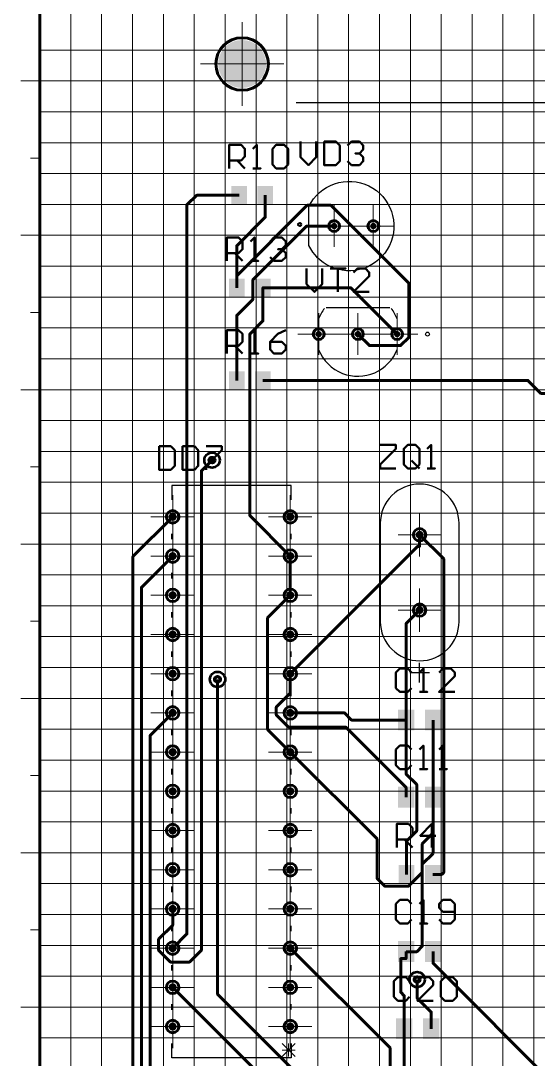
# Model space of a CAD drawing. Extents: x 346 to 4955, y 45 to 639.
# Drawn here: x 1188.8 to 1255.6, y 301.9 to 436 of the extents above; entities that cross this region are included whole.
import ezdxf

# ---------------------------------------------------------------- set-up
doc = ezdxf.new("R2010")
doc.units = 0
doc.header["$MEASUREMENT"] = 0
doc.layers.add('PDF _Геометрия', color=7, linetype='CONTINUOUS')
doc.layers.add('PDF _Сплошная заливка', color=7, linetype='CONTINUOUS')

msp = doc.modelspace()

# ---------------------------------------------------------------- hatches: boundary and pattern name
at = {"layer": 'PDF _Сплошная заливка', "true_color": 0xffffff, "transparency": 33554559}
for points in [[(1214.254, 430.433), (1214.292, 430.917), (1214.405, 431.39), (1214.591, 431.84), (1214.845, 432.254), (1215.161, 432.624), (1215.531, 432.94), (1215.945, 433.194), (1216.394, 433.38), (1216.867, 433.493), (1217.352, 433.532), (1217.352, 430.433)], [(1229.229, 409.096), (1229.073, 409.127), (1228.941, 409.215), (1228.853, 409.347), (1228.822, 409.502), (1229.229, 409.502)], [(1229.229, 409.909), (1229.384, 409.878), (1229.516, 409.79), (1229.604, 409.658), (1229.635, 409.502), (1229.229, 409.502)], [(1229.635, 409.502), (1229.604, 409.347), (1229.516, 409.215), (1229.384, 409.127), (1229.229, 409.096), (1229.229, 409.502)], [(1234.29, 409.096), (1234.135, 409.127), (1234.003, 409.215), (1233.915, 409.347), (1233.884, 409.502), (1234.29, 409.502)], [(1234.29, 409.909), (1234.446, 409.878), (1234.578, 409.79), (1234.666, 409.658), (1234.697, 409.502), (1234.29, 409.502)], [(1234.697, 409.502), (1234.666, 409.347), (1234.578, 409.215), (1234.446, 409.127), (1234.29, 409.096), (1234.29, 409.502)], [(1227.236, 395.955), (1227.392, 395.924), (1227.523, 395.836), (1227.611, 395.704), (1227.642, 395.549), (1227.236, 395.549)], [(1232.298, 395.955), (1232.453, 395.924), (1232.585, 395.836), (1232.673, 395.704), (1232.704, 395.549), (1232.298, 395.549)], [(1237.359, 395.955), (1237.515, 395.924), (1237.647, 395.836), (1237.735, 395.704), (1237.765, 395.549), (1237.359, 395.549)], [(1227.236, 395.142), (1227.08, 395.173), (1226.949, 395.261), (1226.861, 395.393), (1226.83, 395.549), (1227.236, 395.549)], [(1227.642, 395.549), (1227.611, 395.393), (1227.523, 395.261), (1227.392, 395.173), (1227.236, 395.142), (1227.236, 395.549)], [(1232.298, 395.142), (1232.142, 395.173), (1232.01, 395.261), (1231.922, 395.393), (1231.891, 395.549), (1232.298, 395.549)], [(1232.704, 395.549), (1232.673, 395.393), (1232.585, 395.261), (1232.453, 395.173), (1232.298, 395.142), (1232.298, 395.549)], [(1237.359, 395.142), (1237.204, 395.173), (1237.072, 395.261), (1236.984, 395.393), (1236.953, 395.549), (1237.359, 395.549)], [(1237.765, 395.549), (1237.735, 395.393), (1237.647, 395.261), (1237.515, 395.173), (1237.359, 395.142), (1237.359, 395.549)], [(1207.864, 371.947), (1207.903, 372.147), (1208.016, 372.316), (1208.185, 372.429), (1208.385, 372.469), (1208.385, 371.947)], [(1208.385, 372.469), (1208.584, 372.429), (1208.753, 372.316), (1208.866, 372.147), (1208.906, 371.947), (1208.385, 371.947)], [(1208.906, 371.947), (1208.866, 371.748), (1208.753, 371.579), (1208.584, 371.466), (1208.385, 371.426), (1208.385, 371.947)], [(1223.048, 371.947), (1223.088, 372.147), (1223.201, 372.316), (1223.37, 372.429), (1223.569, 372.469), (1223.569, 371.947)], [(1223.569, 372.469), (1223.769, 372.429), (1223.938, 372.316), (1224.051, 372.147), (1224.09, 371.947), (1223.569, 371.947)], [(1224.09, 371.947), (1224.051, 371.748), (1223.938, 371.579), (1223.769, 371.466), (1223.569, 371.426), (1223.569, 371.947)], [(1240.269, 369.127), (1240.074, 369.166), (1239.91, 369.276), (1239.799, 369.441), (1239.761, 369.635), (1240.269, 369.635)], [(1240.777, 369.635), (1240.738, 369.441), (1240.628, 369.276), (1240.463, 369.166), (1240.269, 369.127), (1240.269, 369.635)], [(1207.864, 366.884), (1207.903, 367.084), (1208.016, 367.253), (1208.185, 367.366), (1208.385, 367.405), (1208.385, 366.884)], [(1208.385, 367.405), (1208.584, 367.366), (1208.753, 367.253), (1208.866, 367.084), (1208.906, 366.884), (1208.385, 366.884)], [(1208.906, 366.884), (1208.866, 366.685), (1208.753, 366.516), (1208.584, 366.403), (1208.385, 366.363), (1208.385, 366.884)], [(1223.048, 366.884), (1223.088, 367.084), (1223.201, 367.253), (1223.37, 367.366), (1223.569, 367.405), (1223.569, 366.884)], [(1223.569, 367.405), (1223.769, 367.366), (1223.938, 367.253), (1224.051, 367.084), (1224.09, 366.884), (1223.569, 366.884)], [(1224.09, 366.884), (1224.051, 366.685), (1223.938, 366.516), (1223.769, 366.403), (1223.569, 366.363), (1223.569, 366.884)], [(1207.864, 361.821), (1207.903, 362.021), (1208.016, 362.19), (1208.185, 362.303), (1208.385, 362.342), (1208.385, 361.821)], [(1208.385, 362.342), (1208.584, 362.303), (1208.753, 362.19), (1208.866, 362.021), (1208.906, 361.821), (1208.385, 361.821)], [(1223.048, 361.821), (1223.088, 362.021), (1223.201, 362.19), (1223.37, 362.303), (1223.569, 362.342), (1223.569, 361.821)], [(1223.569, 362.342), (1223.769, 362.303), (1223.938, 362.19), (1224.051, 362.021), (1224.09, 361.821), (1223.569, 361.821)], [(1208.906, 361.821), (1208.866, 361.622), (1208.753, 361.453), (1208.584, 361.34), (1208.385, 361.3), (1208.385, 361.821)], [(1224.09, 361.821), (1224.051, 361.622), (1223.938, 361.453), (1223.769, 361.34), (1223.569, 361.3), (1223.569, 361.821)], [(1240.269, 359.399), (1240.074, 359.438), (1239.91, 359.548), (1239.799, 359.713), (1239.761, 359.908), (1240.269, 359.908)], [(1240.777, 359.908), (1240.738, 359.713), (1240.628, 359.548), (1240.463, 359.438), (1240.269, 359.399), (1240.269, 359.908)], [(1207.864, 356.758), (1207.903, 356.958), (1208.016, 357.126), (1208.185, 357.24), (1208.385, 357.279), (1208.385, 356.758)], [(1208.385, 357.279), (1208.584, 357.24), (1208.753, 357.126), (1208.866, 356.958), (1208.906, 356.758), (1208.385, 356.758)], [(1208.906, 356.758), (1208.866, 356.559), (1208.753, 356.39), (1208.584, 356.277), (1208.385, 356.237), (1208.385, 356.758)], [(1223.048, 356.758), (1223.088, 356.958), (1223.201, 357.126), (1223.37, 357.24), (1223.569, 357.279), (1223.569, 356.758)], [(1223.569, 357.279), (1223.769, 357.24), (1223.938, 357.126), (1224.051, 356.958), (1224.09, 356.758), (1223.569, 356.758)], [(1224.09, 356.758), (1224.051, 356.559), (1223.938, 356.39), (1223.769, 356.277), (1223.569, 356.237), (1223.569, 356.758)], [(1207.864, 351.695), (1207.903, 351.894), (1208.016, 352.063), (1208.185, 352.176), (1208.385, 352.216), (1208.385, 351.695)], [(1208.385, 352.216), (1208.584, 352.176), (1208.753, 352.063), (1208.866, 351.894), (1208.906, 351.695), (1208.385, 351.695)], [(1208.906, 351.695), (1208.866, 351.495), (1208.753, 351.327), (1208.584, 351.213), (1208.385, 351.174), (1208.385, 351.695)], [(1223.048, 351.695), (1223.088, 351.894), (1223.201, 352.063), (1223.37, 352.176), (1223.569, 352.216), (1223.569, 351.695)], [(1223.569, 352.216), (1223.769, 352.176), (1223.938, 352.063), (1224.051, 351.894), (1224.09, 351.695), (1223.569, 351.695)], [(1224.09, 351.695), (1224.051, 351.495), (1223.938, 351.327), (1223.769, 351.213), (1223.569, 351.174), (1223.569, 351.695)], [(1207.864, 346.632), (1207.903, 346.831), (1208.016, 347), (1208.185, 347.113), (1208.385, 347.153), (1208.385, 346.632)], [(1208.385, 347.153), (1208.584, 347.113), (1208.753, 347), (1208.866, 346.831), (1208.906, 346.632), (1208.385, 346.632)], [(1208.906, 346.632), (1208.866, 346.432), (1208.753, 346.263), (1208.584, 346.15), (1208.385, 346.111), (1208.385, 346.632)], [(1223.048, 346.632), (1223.088, 346.831), (1223.201, 347), (1223.37, 347.113), (1223.569, 347.153), (1223.569, 346.632)], [(1223.569, 347.153), (1223.769, 347.113), (1223.938, 347), (1224.051, 346.831), (1224.09, 346.632), (1223.569, 346.632)], [(1224.09, 346.632), (1224.051, 346.432), (1223.938, 346.263), (1223.769, 346.15), (1223.569, 346.111), (1223.569, 346.632)], [(1207.864, 341.569), (1207.903, 341.768), (1208.016, 341.937), (1208.185, 342.05), (1208.385, 342.09), (1208.385, 341.569)], [(1208.385, 342.09), (1208.584, 342.05), (1208.753, 341.937), (1208.866, 341.768), (1208.906, 341.569), (1208.385, 341.569)], [(1223.048, 341.569), (1223.088, 341.768), (1223.201, 341.937), (1223.37, 342.05), (1223.569, 342.09), (1223.569, 341.569)], [(1223.569, 342.09), (1223.769, 342.05), (1223.938, 341.937), (1224.051, 341.768), (1224.09, 341.569), (1223.569, 341.569)], [(1208.906, 341.569), (1208.866, 341.369), (1208.753, 341.2), (1208.584, 341.087), (1208.385, 341.048), (1208.385, 341.569)], [(1224.09, 341.569), (1224.051, 341.369), (1223.938, 341.2), (1223.769, 341.087), (1223.569, 341.048), (1223.569, 341.569)], [(1207.864, 336.506), (1207.903, 336.705), (1208.016, 336.874), (1208.185, 336.987), (1208.385, 337.027), (1208.385, 336.506)], [(1208.385, 337.027), (1208.584, 336.987), (1208.753, 336.874), (1208.866, 336.705), (1208.906, 336.506), (1208.385, 336.506)], [(1223.048, 336.506), (1223.088, 336.705), (1223.201, 336.874), (1223.37, 336.987), (1223.569, 337.027), (1223.569, 336.506)], [(1223.569, 337.027), (1223.769, 336.987), (1223.938, 336.874), (1224.051, 336.705), (1224.09, 336.506), (1223.569, 336.506)], [(1208.906, 336.506), (1208.866, 336.306), (1208.753, 336.137), (1208.584, 336.024), (1208.385, 335.985), (1208.385, 336.506)], [(1224.09, 336.506), (1224.051, 336.306), (1223.938, 336.137), (1223.769, 336.024), (1223.569, 335.985), (1223.569, 336.506)], [(1207.864, 331.442), (1207.903, 331.642), (1208.016, 331.811), (1208.185, 331.924), (1208.385, 331.964), (1208.385, 331.442)], [(1208.385, 331.964), (1208.584, 331.924), (1208.753, 331.811), (1208.866, 331.642), (1208.906, 331.442), (1208.385, 331.442)], [(1208.906, 331.442), (1208.866, 331.243), (1208.753, 331.074), (1208.584, 330.961), (1208.385, 330.921), (1208.385, 331.442)], [(1223.048, 331.442), (1223.088, 331.642), (1223.201, 331.811), (1223.37, 331.924), (1223.569, 331.964), (1223.569, 331.442)], [(1223.569, 331.964), (1223.769, 331.924), (1223.938, 331.811), (1224.051, 331.642), (1224.09, 331.442), (1223.569, 331.442)], [(1224.09, 331.442), (1224.051, 331.243), (1223.938, 331.074), (1223.769, 330.961), (1223.569, 330.921), (1223.569, 331.442)], [(1207.864, 326.379), (1207.903, 326.579), (1208.016, 326.748), (1208.185, 326.861), (1208.385, 326.901), (1208.385, 326.379)], [(1208.385, 326.901), (1208.584, 326.861), (1208.753, 326.748), (1208.866, 326.579), (1208.906, 326.379), (1208.385, 326.379)], [(1208.906, 326.379), (1208.866, 326.18), (1208.753, 326.011), (1208.584, 325.898), (1208.385, 325.858), (1208.385, 326.379)], [(1223.048, 326.379), (1223.088, 326.579), (1223.201, 326.748), (1223.37, 326.861), (1223.569, 326.901), (1223.569, 326.379)], [(1223.569, 326.901), (1223.769, 326.861), (1223.938, 326.748), (1224.051, 326.579), (1224.09, 326.379), (1223.569, 326.379)], [(1224.09, 326.379), (1224.051, 326.18), (1223.938, 326.011), (1223.769, 325.898), (1223.569, 325.858), (1223.569, 326.379)], [(1207.864, 321.316), (1207.903, 321.516), (1208.016, 321.685), (1208.185, 321.798), (1208.385, 321.837), (1208.385, 321.316)], [(1208.385, 321.837), (1208.584, 321.798), (1208.753, 321.685), (1208.866, 321.516), (1208.906, 321.316), (1208.385, 321.316)], [(1208.906, 321.316), (1208.866, 321.117), (1208.753, 320.948), (1208.584, 320.835), (1208.385, 320.795), (1208.385, 321.316)], [(1223.048, 321.316), (1223.088, 321.516), (1223.201, 321.685), (1223.37, 321.798), (1223.569, 321.837), (1223.569, 321.316)], [(1223.569, 321.837), (1223.769, 321.798), (1223.938, 321.685), (1224.051, 321.516), (1224.09, 321.316), (1223.569, 321.316)], [(1224.09, 321.316), (1224.051, 321.117), (1223.938, 320.948), (1223.769, 320.835), (1223.569, 320.795), (1223.569, 321.316)], [(1207.864, 316.253), (1207.903, 316.453), (1208.016, 316.621), (1208.185, 316.735), (1208.385, 316.774), (1208.385, 316.253)], [(1208.385, 316.774), (1208.584, 316.735), (1208.753, 316.621), (1208.866, 316.453), (1208.906, 316.253), (1208.385, 316.253)], [(1223.048, 316.253), (1223.088, 316.453), (1223.201, 316.621), (1223.37, 316.735), (1223.569, 316.774), (1223.569, 316.253)], [(1223.569, 316.774), (1223.769, 316.735), (1223.938, 316.621), (1224.051, 316.453), (1224.09, 316.253), (1223.569, 316.253)], [(1208.906, 316.253), (1208.866, 316.054), (1208.753, 315.885), (1208.584, 315.772), (1208.385, 315.732), (1208.385, 316.253)], [(1224.09, 316.253), (1224.051, 316.054), (1223.938, 315.885), (1223.769, 315.772), (1223.569, 315.732), (1223.569, 316.253)], [(1207.864, 311.19), (1207.903, 311.389), (1208.016, 311.558), (1208.185, 311.671), (1208.385, 311.711), (1208.385, 311.19)], [(1208.385, 311.711), (1208.584, 311.671), (1208.753, 311.558), (1208.866, 311.389), (1208.906, 311.19), (1208.385, 311.19)], [(1208.906, 311.19), (1208.866, 310.99), (1208.753, 310.822), (1208.584, 310.708), (1208.385, 310.669), (1208.385, 311.19)], [(1223.048, 311.19), (1223.088, 311.389), (1223.201, 311.558), (1223.37, 311.671), (1223.569, 311.711), (1223.569, 311.19)], [(1223.569, 311.711), (1223.769, 311.671), (1223.938, 311.558), (1224.051, 311.389), (1224.09, 311.19), (1223.569, 311.19)], [(1224.09, 311.19), (1224.051, 310.99), (1223.938, 310.822), (1223.769, 310.708), (1223.569, 310.669), (1223.569, 311.19)], [(1207.864, 306.127), (1207.903, 306.326), (1208.016, 306.495), (1208.185, 306.608), (1208.385, 306.648), (1208.385, 306.127)], [(1208.385, 306.648), (1208.584, 306.608), (1208.753, 306.495), (1208.866, 306.326), (1208.906, 306.127), (1208.385, 306.127)], [(1208.906, 306.127), (1208.866, 305.927), (1208.753, 305.758), (1208.584, 305.645), (1208.385, 305.606), (1208.385, 306.127)], [(1223.048, 306.127), (1223.088, 306.326), (1223.201, 306.495), (1223.37, 306.608), (1223.569, 306.648), (1223.569, 306.127)], [(1223.569, 306.648), (1223.769, 306.608), (1223.938, 306.495), (1224.051, 306.326), (1224.09, 306.127), (1223.569, 306.127)], [(1224.09, 306.127), (1224.051, 305.927), (1223.938, 305.758), (1223.769, 305.645), (1223.569, 305.606), (1223.569, 306.127)]]:
    msp.add_hatch(color=7, dxfattribs=at).paths.add_polyline_path(points)
at = {"layer": 'PDF _Сплошная заливка', "transparency": 33554559}
for points in [[(1217.352, 430.433), (1217.352, 433.532), (1217.837, 433.493), (1218.31, 433.38), (1218.759, 433.194), (1219.173, 432.94), (1219.543, 432.624), (1219.859, 432.254), (1220.113, 431.84), (1220.299, 431.39), (1220.412, 430.917), (1220.45, 430.433)], [(1217.352, 430.433), (1217.352, 427.333), (1216.867, 427.371), (1216.394, 427.485), (1215.945, 427.671), (1215.531, 427.925), (1215.161, 428.241), (1214.845, 428.611), (1214.591, 429.025), (1214.405, 429.475), (1214.292, 429.948), (1214.254, 430.433)], [(1217.352, 430.433), (1220.45, 430.433), (1220.412, 429.948), (1220.299, 429.475), (1220.113, 429.025), (1219.859, 428.611), (1219.543, 428.241), (1219.173, 427.925), (1218.759, 427.671), (1218.31, 427.485), (1217.837, 427.371), (1217.352, 427.333)], [(1229.229, 409.502), (1228.822, 409.502), (1228.853, 409.658), (1228.941, 409.79), (1229.073, 409.878), (1229.229, 409.909)], [(1234.29, 409.502), (1233.884, 409.502), (1233.915, 409.658), (1234.003, 409.79), (1234.135, 409.878), (1234.29, 409.909)], [(1227.236, 395.549), (1226.83, 395.549), (1226.861, 395.704), (1226.949, 395.836), (1227.08, 395.924), (1227.236, 395.955)], [(1232.298, 395.549), (1231.891, 395.549), (1231.922, 395.704), (1232.01, 395.836), (1232.142, 395.924), (1232.298, 395.955)], [(1237.359, 395.549), (1236.953, 395.549), (1236.984, 395.704), (1237.072, 395.836), (1237.204, 395.924), (1237.359, 395.955)], [(1208.385, 371.947), (1208.385, 371.426), (1208.185, 371.466), (1208.016, 371.579), (1207.903, 371.748), (1207.864, 371.947)], [(1223.569, 371.947), (1223.569, 371.426), (1223.37, 371.466), (1223.201, 371.579), (1223.088, 371.748), (1223.048, 371.947)], [(1240.269, 369.635), (1239.761, 369.635), (1239.799, 369.83), (1239.91, 369.995), (1240.074, 370.105), (1240.269, 370.143)], [(1240.269, 369.635), (1240.269, 370.143), (1240.463, 370.105), (1240.628, 369.995), (1240.738, 369.83), (1240.777, 369.635)], [(1208.385, 366.884), (1208.385, 366.363), (1208.185, 366.403), (1208.016, 366.516), (1207.903, 366.685), (1207.864, 366.884)], [(1223.569, 366.884), (1223.569, 366.363), (1223.37, 366.403), (1223.201, 366.516), (1223.088, 366.685), (1223.048, 366.884)], [(1208.385, 361.821), (1208.385, 361.3), (1208.185, 361.34), (1208.016, 361.453), (1207.903, 361.622), (1207.864, 361.821)], [(1223.569, 361.821), (1223.569, 361.3), (1223.37, 361.34), (1223.201, 361.453), (1223.088, 361.622), (1223.048, 361.821)], [(1240.269, 359.908), (1239.761, 359.908), (1239.799, 360.102), (1239.91, 360.267), (1240.074, 360.377), (1240.269, 360.416)], [(1240.269, 359.908), (1240.269, 360.416), (1240.463, 360.377), (1240.628, 360.267), (1240.738, 360.102), (1240.777, 359.908)], [(1208.385, 356.758), (1208.385, 356.237), (1208.185, 356.277), (1208.016, 356.39), (1207.903, 356.559), (1207.864, 356.758)], [(1223.569, 356.758), (1223.569, 356.237), (1223.37, 356.277), (1223.201, 356.39), (1223.088, 356.559), (1223.048, 356.758)], [(1208.385, 351.695), (1208.385, 351.174), (1208.185, 351.213), (1208.016, 351.327), (1207.903, 351.495), (1207.864, 351.695)], [(1223.569, 351.695), (1223.569, 351.174), (1223.37, 351.213), (1223.201, 351.327), (1223.088, 351.495), (1223.048, 351.695)], [(1208.385, 346.632), (1208.385, 346.111), (1208.185, 346.15), (1208.016, 346.263), (1207.903, 346.432), (1207.864, 346.632)], [(1223.569, 346.632), (1223.569, 346.111), (1223.37, 346.15), (1223.201, 346.263), (1223.088, 346.432), (1223.048, 346.632)], [(1208.385, 341.569), (1208.385, 341.048), (1208.185, 341.087), (1208.016, 341.2), (1207.903, 341.369), (1207.864, 341.569)], [(1223.569, 341.569), (1223.569, 341.048), (1223.37, 341.087), (1223.201, 341.2), (1223.088, 341.369), (1223.048, 341.569)], [(1208.385, 336.506), (1208.385, 335.985), (1208.185, 336.024), (1208.016, 336.137), (1207.903, 336.306), (1207.864, 336.506)], [(1223.569, 336.506), (1223.569, 335.985), (1223.37, 336.024), (1223.201, 336.137), (1223.088, 336.306), (1223.048, 336.506)], [(1208.385, 331.442), (1208.385, 330.921), (1208.185, 330.961), (1208.016, 331.074), (1207.903, 331.243), (1207.864, 331.442)], [(1223.569, 331.442), (1223.569, 330.921), (1223.37, 330.961), (1223.201, 331.074), (1223.088, 331.243), (1223.048, 331.442)], [(1208.385, 326.379), (1208.385, 325.858), (1208.185, 325.898), (1208.016, 326.011), (1207.903, 326.18), (1207.864, 326.379)], [(1223.569, 326.379), (1223.569, 325.858), (1223.37, 325.898), (1223.201, 326.011), (1223.088, 326.18), (1223.048, 326.379)], [(1208.385, 321.316), (1208.385, 320.795), (1208.185, 320.835), (1208.016, 320.948), (1207.903, 321.117), (1207.864, 321.316)], [(1223.569, 321.316), (1223.569, 320.795), (1223.37, 320.835), (1223.201, 320.948), (1223.088, 321.117), (1223.048, 321.316)], [(1208.385, 316.253), (1208.385, 315.732), (1208.185, 315.772), (1208.016, 315.885), (1207.903, 316.054), (1207.864, 316.253)], [(1223.569, 316.253), (1223.569, 315.732), (1223.37, 315.772), (1223.201, 315.885), (1223.088, 316.054), (1223.048, 316.253)], [(1208.385, 311.19), (1208.385, 310.669), (1208.185, 310.708), (1208.016, 310.822), (1207.903, 310.99), (1207.864, 311.19)], [(1223.569, 311.19), (1223.569, 310.669), (1223.37, 310.708), (1223.201, 310.822), (1223.088, 310.99), (1223.048, 311.19)], [(1208.385, 306.127), (1208.385, 305.606), (1208.185, 305.645), (1208.016, 305.758), (1207.903, 305.927), (1207.864, 306.127)], [(1223.569, 306.127), (1223.569, 305.606), (1223.37, 305.645), (1223.201, 305.758), (1223.088, 305.927), (1223.048, 306.127)]]:
    msp.add_hatch(color=256, dxfattribs=at).paths.add_polyline_path(points)

# ---------------------------------------------------------------- linework, layer by layer
at = {"layer": 'PDF _Геометрия', "lineweight": 18}
for points in [[(1188.776, 228.904), (1191.247, 228.904), (1432.568, 228.904), (1432.568, 588.904), (1191.247, 588.904), (1191.247, 228.904), (1190.012, 228.904)], [(1195.233, 228.904), (1195.233, 588.904)], [(1199.218, 228.904), (1199.218, 588.904)], [(1203.204, 228.904), (1203.204, 588.904)], [(1207.189, 228.904), (1207.189, 588.904)], [(1211.175, 228.904), (1211.175, 588.904)], [(1215.16, 228.904), (1215.16, 588.904)], [(1219.145, 228.904), (1219.145, 588.904)], [(1223.131, 228.904), (1223.131, 588.904)], [(1227.116, 228.904), (1227.116, 588.904)], [(1231.102, 228.904), (1231.102, 588.904)], [(1235.087, 228.904), (1235.087, 588.904)], [(1239.073, 228.904), (1239.073, 588.904)], [(1243.058, 228.904), (1243.058, 588.904)], [(1247.044, 228.904), (1247.044, 588.904)], [(1251.029, 228.904), (1251.029, 588.904)], [(1255.015, 228.904), (1255.015, 588.904)], [(1217.352, 425.05), (1217.352, 435.814)], [(1217.352, 425.349), (1217.352, 435.515)], [(1191.247, 432.226), (1432.568, 432.226)], [(1211.972, 430.433), (1222.732, 430.433)], [(1212.271, 430.433), (1222.433, 430.433)], [(1190.012, 428.24), (1191.247, 428.24), (1188.776, 428.24)], [(1191.247, 428.24), (1432.568, 428.24)], [(1191.247, 424.253), (1432.568, 424.253)], [(1191.247, 420.266), (1432.568, 420.266)], [(1190.012, 418.273), (1191.247, 418.273)], [(1191.247, 416.28), (1432.568, 416.28)], [(1191.247, 412.293), (1432.568, 412.293)], [(1229.229, 406.811), (1229.229, 412.193)], [(1229.229, 407.11), (1229.229, 411.894)], [(1234.29, 406.811), (1234.29, 412.193)], [(1234.29, 407.11), (1234.29, 411.894)], [(1226.539, 409.502), (1231.919, 409.502)], [(1226.838, 409.502), (1231.62, 409.502)], [(1231.6, 409.502), (1236.981, 409.502)], [(1231.899, 409.502), (1236.682, 409.502)], [(1190.012, 408.306), (1191.247, 408.306), (1188.776, 408.306)], [(1191.247, 408.306), (1432.568, 408.306)], [(1191.247, 404.319), (1432.568, 404.319)], [(1191.247, 400.333), (1432.568, 400.333)], [(1190.012, 398.339), (1191.247, 398.339)], [(1227.236, 392.858), (1227.236, 398.24)], [(1227.236, 393.157), (1227.236, 397.941)], [(1232.298, 392.858), (1232.298, 398.24)], [(1232.298, 393.157), (1232.298, 397.941)], [(1237.359, 392.858), (1237.359, 398.24)], [(1237.359, 393.157), (1237.359, 397.941)], [(1191.247, 396.346), (1432.568, 396.346)], [(1224.546, 395.549), (1229.926, 395.549)], [(1224.845, 395.549), (1229.627, 395.549)], [(1229.607, 395.549), (1234.988, 395.549)], [(1229.906, 395.549), (1234.689, 395.549)], [(1234.669, 395.549), (1240.049, 395.549)], [(1234.968, 395.549), (1239.751, 395.549)], [(1191.247, 392.359), (1432.568, 392.359)], [(1190.012, 388.373), (1191.247, 388.373), (1188.776, 388.373)], [(1191.247, 388.373), (1432.568, 388.373)], [(1191.247, 384.386), (1432.568, 384.386)], [(1191.247, 380.399), (1432.568, 380.399)], [(1190.012, 378.406), (1191.247, 378.406)], [(1191.247, 376.413), (1432.568, 376.413)], [(1208.385, 369.144), (1208.385, 374.751)], [(1208.385, 369.443), (1208.385, 374.452)], [(1223.569, 369.144), (1223.569, 374.751)], [(1223.569, 369.443), (1223.569, 374.452)], [(1191.247, 372.426), (1432.568, 372.426)], [(1205.582, 371.947), (1211.187, 371.947)], [(1205.881, 371.947), (1210.888, 371.947)], [(1220.767, 371.947), (1226.372, 371.947)], [(1221.066, 371.947), (1226.073, 371.947)], [(1240.269, 366.844), (1240.269, 372.426)], [(1240.269, 367.144), (1240.269, 372.127)], [(1208.385, 364.081), (1208.385, 369.688)], [(1208.385, 364.38), (1208.385, 369.389)], [(1223.569, 364.081), (1223.569, 369.688)], [(1223.569, 364.38), (1223.569, 369.389)], [(1237.479, 369.635), (1243.058, 369.635)], [(1237.778, 369.635), (1242.759, 369.635)], [(1190.012, 368.439), (1191.247, 368.439), (1188.776, 368.439)], [(1191.247, 368.439), (1432.568, 368.439)], [(1205.582, 366.884), (1211.187, 366.884)], [(1205.881, 366.884), (1210.888, 366.884)], [(1220.767, 366.884), (1226.372, 366.884)], [(1221.066, 366.884), (1226.073, 366.884)], [(1191.247, 364.452), (1432.568, 364.452)], [(1208.385, 359.018), (1208.385, 364.625)], [(1208.385, 359.317), (1208.385, 364.326)], [(1223.569, 359.018), (1223.569, 364.625)], [(1223.569, 359.317), (1223.569, 364.326)], [(1240.269, 357.117), (1240.269, 362.698)], [(1240.269, 357.416), (1240.269, 362.399)], [(1205.582, 361.821), (1211.187, 361.821)], [(1205.881, 361.821), (1210.888, 361.821)], [(1220.767, 361.821), (1226.372, 361.821)], [(1221.066, 361.821), (1226.073, 361.821)], [(1191.247, 360.466), (1432.568, 360.466)], [(1208.385, 353.955), (1208.385, 359.561)], [(1223.569, 353.955), (1223.569, 359.561)], [(1237.479, 359.908), (1243.058, 359.908)], [(1237.778, 359.908), (1242.759, 359.908)], [(1190.012, 358.472), (1191.247, 358.472)], [(1208.385, 354.254), (1208.385, 359.263)], [(1223.569, 354.254), (1223.569, 359.263)], [(1205.582, 356.758), (1211.187, 356.758)], [(1205.881, 356.758), (1210.888, 356.758)], [(1220.767, 356.758), (1226.372, 356.758)], [(1221.066, 356.758), (1226.073, 356.758)], [(1191.247, 356.479), (1432.568, 356.479)], [(1208.385, 348.891), (1208.385, 354.498)], [(1208.385, 349.19), (1208.385, 354.199)], [(1223.569, 348.891), (1223.569, 354.498)], [(1223.569, 349.19), (1223.569, 354.199)], [(1191.247, 352.492), (1432.568, 352.492)], [(1205.582, 351.695), (1211.187, 351.695)], [(1205.881, 351.695), (1210.888, 351.695)], [(1220.767, 351.695), (1226.372, 351.695)], [(1221.066, 351.695), (1226.073, 351.695)], [(1208.385, 343.828), (1208.385, 349.435)], [(1208.385, 344.127), (1208.385, 349.136)], [(1223.569, 343.828), (1223.569, 349.435)], [(1223.569, 344.127), (1223.569, 349.136)], [(1190.012, 348.506), (1191.247, 348.506), (1188.776, 348.506)], [(1191.247, 348.506), (1432.568, 348.506)], [(1205.582, 346.632), (1211.187, 346.632)], [(1205.881, 346.632), (1210.888, 346.632)], [(1220.767, 346.632), (1226.372, 346.632)], [(1221.066, 346.632), (1226.073, 346.632)], [(1191.247, 344.519), (1432.568, 344.519)], [(1208.385, 338.765), (1208.385, 344.372)], [(1208.385, 339.064), (1208.385, 344.073)], [(1223.569, 338.765), (1223.569, 344.372)], [(1223.569, 339.064), (1223.569, 344.073)], [(1205.582, 341.569), (1211.187, 341.569)], [(1205.881, 341.569), (1210.888, 341.569)], [(1220.767, 341.569), (1226.372, 341.569)], [(1221.066, 341.569), (1226.073, 341.569)], [(1191.247, 340.532), (1432.568, 340.532)], [(1208.385, 333.702), (1208.385, 339.309)], [(1223.569, 333.702), (1223.569, 339.309)], [(1190.012, 338.539), (1191.247, 338.539)], [(1208.385, 334.001), (1208.385, 339.01)], [(1223.569, 334.001), (1223.569, 339.01)], [(1191.247, 336.546), (1432.568, 336.546)], [(1205.582, 336.506), (1211.187, 336.506)], [(1205.881, 336.506), (1210.888, 336.506)], [(1220.767, 336.506), (1226.372, 336.506)], [(1221.066, 336.506), (1226.073, 336.506)], [(1208.385, 328.639), (1208.385, 334.246)], [(1208.385, 328.938), (1208.385, 333.947)], [(1223.569, 328.639), (1223.569, 334.246)], [(1223.569, 328.938), (1223.569, 333.947)], [(1191.247, 332.559), (1432.568, 332.559)], [(1205.582, 331.442), (1211.187, 331.442)], [(1205.881, 331.442), (1210.888, 331.442)], [(1220.767, 331.442), (1226.372, 331.442)], [(1221.066, 331.442), (1226.073, 331.442)], [(1190.012, 328.572), (1191.247, 328.572), (1188.776, 328.572)], [(1191.247, 328.572), (1432.568, 328.572)], [(1208.385, 323.576), (1208.385, 329.183)], [(1208.385, 323.875), (1208.385, 328.884)], [(1223.569, 323.576), (1223.569, 329.183)], [(1223.569, 323.875), (1223.569, 328.884)], [(1205.582, 326.379), (1211.187, 326.379)], [(1205.881, 326.379), (1210.888, 326.379)], [(1220.767, 326.379), (1226.372, 326.379)], [(1221.066, 326.379), (1226.073, 326.379)], [(1191.247, 324.585), (1432.568, 324.585)], [(1208.385, 318.513), (1208.385, 324.12)], [(1208.385, 318.812), (1208.385, 323.821)], [(1223.569, 318.513), (1223.569, 324.12)], [(1223.569, 318.812), (1223.569, 323.821)], [(1191.247, 320.598), (1432.568, 320.598)], [(1205.582, 321.316), (1211.187, 321.316)], [(1205.881, 321.316), (1210.888, 321.316)], [(1220.767, 321.316), (1226.372, 321.316)], [(1221.066, 321.316), (1226.073, 321.316)], [(1190.012, 318.605), (1191.247, 318.605)], [(1208.385, 313.45), (1208.385, 319.056)], [(1208.385, 313.749), (1208.385, 318.758)], [(1223.569, 313.45), (1223.569, 319.056)], [(1223.569, 313.749), (1223.569, 318.758)], [(1191.247, 316.612), (1432.568, 316.612)], [(1205.582, 316.253), (1211.187, 316.253)], [(1205.881, 316.253), (1210.888, 316.253)], [(1220.767, 316.253), (1226.372, 316.253)], [(1221.066, 316.253), (1226.073, 316.253)], [(1208.385, 308.386), (1208.385, 313.993)], [(1223.569, 308.386), (1223.569, 313.993)], [(1191.247, 312.625), (1432.568, 312.625)], [(1208.385, 308.685), (1208.385, 313.694)], [(1223.569, 308.685), (1223.569, 313.694)], [(1205.582, 311.19), (1211.187, 311.19)], [(1205.881, 311.19), (1210.888, 311.19)], [(1220.767, 311.19), (1226.372, 311.19)], [(1221.066, 311.19), (1226.073, 311.19)], [(1190.012, 308.638), (1191.247, 308.638), (1188.776, 308.638)], [(1191.247, 308.638), (1432.568, 308.638)], [(1208.385, 303.323), (1208.385, 308.93)], [(1208.385, 303.622), (1208.385, 308.631)], [(1223.569, 303.323), (1223.569, 308.93)], [(1223.569, 303.622), (1223.569, 308.631)], [(1205.582, 306.127), (1211.187, 306.127)], [(1205.881, 306.127), (1210.888, 306.127)], [(1220.767, 306.127), (1226.372, 306.127)], [(1221.066, 306.127), (1226.073, 306.127)], [(1191.247, 304.652), (1432.568, 304.652)]]:
    msp.add_lwpolyline(points, dxfattribs=at)
at = {"layer": 'PDF _Геометрия', "lineweight": 60}
for points in [[(1432.568, 228.904), (1191.247, 228.904), (1191.247, 588.904), (1432.568, 588.904)], [(1432.568, 228.904), (1191.247, 228.904), (1191.247, 588.904), (1432.568, 588.904)], [(1432.568, 588.904), (1191.247, 588.904), (1191.247, 228.904), (1432.568, 228.904)], [(1242.009, 328.491), (1240.597, 327.078), (1240.597, 329.711), (1242.009, 331.123)]]:
    msp.add_lwpolyline(points, close=True, dxfattribs=at)
for points in [[(1191.247, 228.904), (1191.247, 588.904)], [(1208.385, 316.253), (1210.228, 318.097), (1210.228, 412.223), (1211.493, 413.489), (1216.961, 413.489)], [(1216.658, 403.078), (1216.658, 406.954), (1220.341, 410.638), (1220.341, 413.489)], [(1232.298, 395.549), (1233.782, 394.063), (1237.814, 394.063), (1238.876, 395.127), (1238.876, 402.114), (1228.804, 412.189), (1225.767, 412.189), (1216.658, 403.078), (1216.658, 401.529)], [(1216.658, 389.569), (1216.658, 397.953), (1218.743, 400.038), (1218.743, 402.569), (1225.673, 409.502), (1229.229, 409.502)], [(1237.359, 395.549), (1231.381, 401.529), (1220.038, 401.529), (1220.038, 397.244), (1218.326, 395.532), (1218.326, 372.129), (1223.569, 366.884), (1223.569, 361.821), (1220.645, 358.896), (1220.645, 344.494), (1223.569, 341.569), (1234.777, 330.358), (1234.777, 325.256), (1235.789, 324.243), (1238.826, 324.243), (1240.597, 326.015)], [(1220.038, 389.569), (1254.252, 389.569), (1255.934, 387.886), (1297.502, 387.886)], [(1208.385, 321.316), (1208.385, 319.209), (1206.577, 317.401), (1206.577, 315.99), (1208.122, 314.445), (1210.556, 314.445), (1212.101, 315.99), (1212.101, 377.912), (1213.467, 379.279)], [(1205.015, 258.169), (1203.259, 259.925), (1203.259, 366.82), (1208.385, 371.947)], [(1238.528, 335.748), (1238.528, 337.002), (1230.733, 344.799), (1223.331, 344.799), (1221.762, 346.369), (1221.762, 347.381), (1223.569, 349.189), (1223.569, 351.695), (1240.009, 368.14), (1240.269, 368.14), (1240.269, 369.635), (1243.381, 366.521), (1243.381, 326.035), (1243.128, 325.781), (1241.959, 325.781)], [(1208.385, 366.884), (1204.343, 362.842), (1204.343, 294.482), (1212.502, 286.32), (1214.733, 286.32), (1215.644, 287.232), (1215.644, 288.649), (1216.656, 289.662), (1223.742, 289.662), (1234.979, 278.422), (1234.979, 263.131), (1236.654, 261.456), (1236.654, 258.27), (1237.782, 257.142), (1259.238, 257.142), (1264.235, 252.144), (1277.49, 252.144), (1281.359, 256.014)], [(1238.579, 325.781), (1238.579, 330.071), (1239.889, 331.382), (1239.889, 337.379), (1238.528, 338.74), (1238.528, 345.715), (1238.528, 358.166), (1240.269, 359.908)], [(1214.176, 350.965), (1214.176, 310.298), (1234.958, 289.51), (1234.958, 280.367), (1236.396, 278.928), (1236.396, 266.549), (1237.738, 265.207), (1237.738, 259.283), (1238.794, 258.226), (1260.382, 258.226), (1265.095, 253.511), (1268.734, 253.511), (1271.236, 256.014)], [(1213.128, 287.908), (1205.46, 295.577), (1205.46, 343.706), (1208.385, 346.632)], [(1223.569, 346.632), (1230.575, 346.632), (1231.492, 345.715), (1238.528, 345.715)], [(1242.009, 331.123), (1242.009, 335.748), (1242.009, 340.698), (1242.009, 345.715)], [(1238.528, 315.815), (1238.528, 315.788), (1239.889, 315.788), (1240.597, 316.496), (1240.597, 326.015), (1240.597, 327.078)], [(1237.409, 284.092), (1236.452, 285.049), (1236.452, 303.366), (1223.569, 316.253)], [(1239.671, 260.16), (1239.671, 271.482), (1238.435, 272.718), (1240.091, 274.375), (1240.091, 295.947), (1238.276, 297.763), (1238.276, 305.848), (1238.276, 310.097), (1237.822, 310.55), (1237.822, 314.895), (1238.528, 314.895), (1238.528, 315.788)], [(1258.044, 298.271), (1242.009, 314.31), (1242.009, 315.815)], [(1228.312, 287.908), (1228.312, 291.256), (1208.385, 311.19)], [(1241.757, 305.848), (1241.757, 307.99), (1239.939, 309.809), (1239.939, 312.193)]]:
    msp.add_lwpolyline(points, dxfattribs=at)
at = {"layer": 'PDF _Геометрия', "lineweight": 25}
msp.add_lwpolyline([(1224.327, 425.449), (1395.703, 425.449)], dxfattribs=at)
at = {"layer": 'PDF _Геометрия', "lineweight": 50}
for points in [[(1215.69, 416.957), (1215.69, 419.994), (1217.208, 419.994), (1217.714, 419.488), (1217.714, 418.476), (1217.208, 417.969), (1215.69, 417.969)], [(1218.726, 416.957), (1219.738, 416.957), (1219.232, 416.957), (1219.232, 419.994), (1218.726, 419.488)], [(1219.232, 419.994), (1219.232, 419.994)], [(1224.901, 420.412), (1224.901, 418.388), (1225.913, 417.375), (1226.925, 418.388), (1226.925, 420.412)], [(1230.973, 419.906), (1231.479, 420.412), (1232.491, 420.412), (1232.997, 419.906), (1232.997, 419.4), (1232.491, 418.894), (1231.985, 418.894), (1232.491, 418.894), (1232.997, 418.388), (1232.997, 417.882), (1232.491, 417.375), (1231.479, 417.375), (1230.973, 417.882)], [(1232.997, 419.4), (1232.997, 419.4)], [(1232.997, 419.4), (1232.997, 419.4)], [(1232.997, 419.4), (1232.997, 419.4)], [(1216.702, 417.969), (1217.714, 416.957)], [(1215.387, 404.997), (1215.387, 408.034), (1216.905, 408.034), (1217.411, 407.528), (1217.411, 406.516), (1216.905, 406.009), (1215.387, 406.009)], [(1218.423, 404.997), (1219.435, 404.997), (1218.929, 404.997), (1218.929, 408.034), (1218.423, 407.528)], [(1218.929, 408.034), (1218.929, 408.034)], [(1220.953, 407.528), (1221.459, 408.034), (1222.471, 408.034), (1222.977, 407.528), (1222.977, 407.022), (1222.471, 406.516), (1221.965, 406.516), (1222.471, 406.516), (1222.977, 406.009), (1222.977, 405.503), (1222.471, 404.997), (1221.459, 404.997), (1220.953, 405.503)], [(1222.977, 407.022), (1222.977, 407.022)], [(1222.977, 407.022), (1222.977, 407.022)], [(1222.977, 407.022), (1222.977, 407.022)], [(1216.399, 406.009), (1217.411, 404.997)], [(1225.673, 404.029), (1225.673, 402.005), (1226.685, 400.992), (1227.697, 402.005), (1227.697, 404.029)], [(1228.709, 404.029), (1230.733, 404.029), (1229.721, 404.029), (1229.721, 400.992)], [(1233.769, 400.992), (1231.745, 400.992), (1233.769, 403.017), (1233.769, 403.523), (1233.263, 404.029), (1232.251, 404.029), (1231.745, 403.523)], [(1215.387, 393.037), (1215.387, 396.074), (1216.905, 396.074), (1217.411, 395.568), (1217.411, 394.555), (1216.905, 394.049), (1215.387, 394.049)], [(1218.423, 393.037), (1219.435, 393.037), (1218.929, 393.037), (1218.929, 396.074), (1218.423, 395.568)], [(1218.929, 396.074), (1218.929, 396.074)], [(1222.977, 396.074), (1221.965, 395.568), (1220.953, 394.555), (1220.953, 393.543), (1221.459, 393.037), (1222.471, 393.037), (1222.977, 393.543), (1222.977, 394.049), (1222.471, 394.555), (1220.953, 394.555)], [(1216.399, 394.049), (1217.411, 393.037)], [(1212.701, 381.061), (1214.725, 381.061), (1214.725, 380.555), (1212.701, 378.53), (1212.701, 378.024)], [(1235.182, 381.248), (1237.206, 381.248), (1237.206, 380.741), (1235.182, 378.717), (1235.182, 378.211), (1237.206, 378.211)], [(1241.254, 378.211), (1242.266, 378.211), (1241.76, 378.211), (1241.76, 381.248), (1241.254, 380.741)], [(1241.76, 381.248), (1241.76, 381.248)], [(1239.23, 379.223), (1240.242, 378.211)], [(1239.23, 351.866), (1238.724, 352.372), (1237.712, 352.372), (1237.206, 351.866), (1237.206, 349.841), (1237.712, 349.335), (1238.724, 349.335), (1239.23, 349.841)], [(1240.242, 349.335), (1241.254, 349.335), (1240.748, 349.335), (1240.748, 352.372), (1240.242, 351.866)], [(1240.748, 352.372), (1240.748, 352.372)], [(1244.796, 349.335), (1242.772, 349.335), (1244.796, 351.359), (1244.796, 351.866), (1244.29, 352.372), (1243.278, 352.372), (1242.772, 351.866)], [(1239.23, 341.899), (1238.724, 342.405), (1237.712, 342.405), (1237.206, 341.899), (1237.206, 339.874), (1237.712, 339.368), (1238.724, 339.368), (1239.23, 339.874)], [(1240.242, 339.368), (1241.254, 339.368), (1240.748, 339.368), (1240.748, 342.405), (1240.242, 341.899)], [(1240.748, 342.405), (1240.748, 342.405)], [(1242.772, 339.368), (1243.784, 339.368), (1243.278, 339.368), (1243.278, 342.405), (1242.772, 341.899)], [(1243.278, 342.405), (1243.278, 342.405)], [(1237.308, 329.25), (1237.308, 332.286), (1238.826, 332.286), (1239.332, 331.78), (1239.332, 330.768), (1238.826, 330.262), (1237.308, 330.262)], [(1241.862, 329.25), (1241.862, 332.286), (1240.344, 330.768), (1242.367, 330.768)], [(1238.319, 330.262), (1239.332, 329.25)], [(1239.23, 321.966), (1238.724, 322.472), (1237.712, 322.472), (1237.206, 321.966), (1237.206, 319.941), (1237.712, 319.435), (1238.724, 319.435), (1239.23, 319.941)], [(1240.242, 319.435), (1241.254, 319.435), (1240.748, 319.435), (1240.748, 322.472), (1240.242, 321.966)], [(1240.748, 322.472), (1240.748, 322.472)], [(1242.772, 319.941), (1243.278, 319.435), (1244.29, 319.435), (1244.796, 319.941), (1244.796, 321.966), (1244.29, 322.472), (1243.278, 322.472), (1242.772, 321.966), (1242.772, 321.459), (1243.278, 320.953), (1244.796, 320.953)], [(1238.978, 311.999), (1238.472, 312.505), (1237.46, 312.505), (1236.954, 311.999), (1236.954, 309.974), (1237.46, 309.468), (1238.472, 309.468), (1238.978, 309.974)], [(1242.014, 309.468), (1239.99, 309.468), (1242.014, 311.492), (1242.014, 311.999), (1241.508, 312.505), (1240.496, 312.505), (1239.99, 311.999)]]:
    msp.add_lwpolyline(points, dxfattribs=at)
for points in [[(1221.256, 419.488), (1221.762, 419.994), (1222.774, 419.994), (1223.28, 419.488), (1223.28, 417.463), (1222.774, 416.957), (1221.762, 416.957), (1221.256, 417.463)], [(1227.937, 420.412), (1227.937, 417.375), (1229.455, 417.375), (1229.961, 417.882), (1229.961, 419.906), (1229.455, 420.412)], [(1206.629, 381.061), (1206.629, 378.024), (1208.147, 378.024), (1208.653, 378.53), (1208.653, 380.555), (1208.147, 381.061)], [(1209.665, 381.061), (1209.665, 378.024), (1211.183, 378.024), (1211.689, 378.53), (1211.689, 380.555), (1211.183, 381.061)], [(1240.242, 378.717), (1240.242, 380.741), (1239.736, 381.248), (1238.724, 381.248), (1238.218, 380.741), (1238.218, 378.717), (1238.724, 378.211), (1239.736, 378.211)], [(1243.026, 311.999), (1243.532, 312.505), (1244.544, 312.505), (1245.05, 311.999), (1245.05, 309.974), (1244.544, 309.468), (1243.532, 309.468), (1243.026, 309.974)]]:
    msp.add_lwpolyline(points, close=True, dxfattribs=at)
at = {"layer": 'PDF _Геометрия', "lineweight": 25}
msp.add_lwpolyline([(1225.981, 406.971), (1225.981, 412.034, -0.4143205), (1233.7, 414.693, -0.4141156), (1236.358, 406.971, -0.4143098), (1228.639, 404.312, -0.1673512)], format="xyb", close=True, dxfattribs=at)
at = {"layer": 'PDF _Геометрия', "lineweight": 30}
for points in [[(1228.186, 398.966), (1236.41, 398.966)], [(1223.696, 374.126), (1223.696, 375.998), (1208.258, 375.998), (1208.258, 374.126)], [(1208.258, 369.063), (1208.258, 369.769)], [(1223.696, 369.063), (1223.696, 369.769)], [(1208.258, 364), (1208.258, 364.706)], [(1223.696, 364), (1223.696, 364.706)], [(1208.258, 358.937), (1208.258, 359.643)], [(1223.696, 358.937), (1223.696, 359.643)], [(1208.258, 353.874), (1208.258, 354.58)], [(1223.696, 353.874), (1223.696, 354.58)], [(1240.269, 350.569), (1240.269, 353.101)], [(1239.003, 351.835), (1241.534, 351.835)], [(1208.258, 348.81), (1208.258, 349.517)], [(1223.696, 348.81), (1223.696, 349.517)], [(1208.258, 343.747), (1208.258, 344.453)], [(1223.696, 343.747), (1223.696, 344.453)], [(1208.258, 338.684), (1208.258, 339.39)], [(1223.696, 338.684), (1223.696, 339.39)], [(1208.258, 333.621), (1208.258, 334.327)], [(1223.696, 333.621), (1223.696, 334.327)], [(1208.258, 328.558), (1208.258, 329.264)], [(1223.696, 328.558), (1223.696, 329.264)], [(1208.258, 323.495), (1208.258, 324.201)], [(1223.696, 323.495), (1223.696, 324.201)], [(1208.258, 318.432), (1208.258, 319.138)], [(1223.696, 318.432), (1223.696, 319.138)], [(1208.258, 313.369), (1208.258, 314.075)], [(1223.696, 313.369), (1223.696, 314.075)], [(1208.258, 308.305), (1208.258, 309.012)], [(1223.696, 308.309), (1223.696, 309.012)], [(1223.696, 303.945), (1223.696, 302.076), (1208.258, 302.076), (1208.258, 303.948)]]:
    msp.add_lwpolyline(points, dxfattribs=at)
msp.add_lwpolyline([(1227.229, 393.569, 0.20956), (1230.319, 390.479, 0.4142969), (1237.366, 393.569)], format="xyb", dxfattribs=at)
msp.add_lwpolyline([(1235.182, 371.1), (1235.182, 358.443, 0.4142151), (1240.269, 353.354, 0.4142151), (1245.355, 358.443), (1245.355, 371.1, 0.4142151), (1240.269, 376.189, 0.4142151)], format="xyb", close=True, dxfattribs=at)
at = {"layer": 'PDF _Геометрия', "lineweight": 15}
for points in [[(1224.202, 302.246), (1222.515, 303.933)], [(1224.202, 303.933), (1222.515, 302.246)], [(1224.202, 303.089), (1222.515, 303.089)], [(1223.359, 303.933), (1223.359, 302.246)]]:
    msp.add_lwpolyline(points, dxfattribs=at)
at = {"layer": 'PDF _Геометрия', "lineweight": 60}
for centre, radius in [((1217.352, 430.433), 3.388), ((1217.352, 430.433), 3.388), ((1229.229, 409.502), 0.698), ((1229.229, 409.502), 0.698), ((1234.29, 409.502), 0.698), ((1234.29, 409.502), 0.698), ((1227.236, 395.549), 0.698), ((1227.236, 395.549), 0.698), ((1232.298, 395.549), 0.698), ((1232.298, 395.549), 0.698), ((1237.359, 395.549), 0.698), ((1237.359, 395.549), 0.698), ((1208.384, 371.948), 0.81), ((1208.384, 371.948), 0.81), ((1223.569, 371.948), 0.81), ((1223.569, 371.948), 0.81), ((1240.269, 369.635), 0.797), ((1240.269, 369.635), 0.797), ((1208.384, 366.884), 0.81), ((1208.384, 366.884), 0.81), ((1223.569, 366.884), 0.81), ((1223.569, 366.884), 0.81), ((1208.384, 361.821), 0.81), ((1208.384, 361.821), 0.81), ((1223.569, 361.821), 0.81), ((1223.569, 361.821), 0.81), ((1240.269, 359.908), 0.797), ((1240.269, 359.908), 0.797), ((1208.384, 356.758), 0.81), ((1208.384, 356.758), 0.81), ((1223.569, 356.758), 0.81), ((1223.569, 356.758), 0.81), ((1208.384, 351.695), 0.81), ((1208.384, 351.695), 0.81), ((1223.569, 351.695), 0.81), ((1223.569, 351.695), 0.81), ((1208.384, 346.632), 0.81), ((1208.384, 346.632), 0.81), ((1223.569, 346.632), 0.81), ((1223.569, 346.632), 0.81), ((1208.384, 341.569), 0.81), ((1208.384, 341.569), 0.81), ((1223.569, 341.569), 0.81), ((1223.569, 341.569), 0.81), ((1208.384, 336.506), 0.81), ((1208.384, 336.506), 0.81), ((1223.569, 336.506), 0.81), ((1223.569, 336.506), 0.81), ((1208.384, 331.443), 0.81), ((1208.384, 331.443), 0.81), ((1223.569, 331.443), 0.81), ((1223.569, 331.443), 0.81), ((1208.384, 326.379), 0.81), ((1208.384, 326.379), 0.81), ((1223.569, 326.379), 0.81), ((1223.569, 326.379), 0.81), ((1208.384, 321.316), 0.81), ((1208.384, 321.316), 0.81), ((1223.569, 321.316), 0.81), ((1223.569, 321.316), 0.81), ((1208.384, 316.253), 0.81), ((1208.384, 316.253), 0.81), ((1223.569, 316.253), 0.81), ((1223.569, 316.253), 0.81), ((1208.384, 311.19), 0.81), ((1208.384, 311.19), 0.81), ((1223.569, 311.19), 0.81), ((1223.569, 311.19), 0.81), ((1208.384, 306.127), 0.81), ((1208.384, 306.127), 0.81), ((1223.569, 306.127), 0.81), ((1223.569, 306.127), 0.81)]:
    msp.add_circle(centre, radius, dxfattribs=at)
at = {"layer": 'PDF _Геометрия', "lineweight": 40}
msp.add_circle((1224.785, 409.702), 0.199, dxfattribs=at)
at = {"layer": 'PDF _Геометрия', "lineweight": 30}
msp.add_circle((1241.282, 395.549), 0.253, dxfattribs=at)
at = {"layer": 'PDF _Геометрия', "lineweight": 53}
for centre in [(1213.467, 379.279), (1214.176, 350.965), (1239.939, 312.193)]:
    msp.add_circle(centre, 0.987, dxfattribs=at)
at = {"layer": 'PDF _Геометрия', "color": 7, "lineweight": 70, "true_color": 0xffffff}
for centre in [(1213.467, 379.279), (1214.176, 350.965), (1239.939, 312.193)]:
    msp.add_circle(centre, 0.354, dxfattribs=at)
at = {"layer": 'PDF _Геометрия', "lineweight": 30}
for centre, radius, start, end in [((1232.301, 395.549), 5.444, 142.43759, 158.676), ((1232.296, 395.55), 5.443, 21.32149, 37.56492)]:
    msp.add_arc(centre, radius, start, end, dxfattribs=at)
at = {"layer": 'PDF _Сплошная заливка', "lineweight": 0, "transparency": 33554559}
for points in [[(1215.954, 412.299), (1215.954, 414.679), (1217.968, 412.299), (1217.968, 414.679)], [(1215.954, 412.299), (1215.954, 414.679), (1217.968, 412.299), (1217.968, 414.679)], [(1219.334, 412.299), (1219.334, 414.679), (1221.348, 412.299), (1221.348, 414.679)], [(1219.334, 412.299), (1219.334, 414.679), (1221.348, 412.299), (1221.348, 414.679)], [(1215.652, 400.339), (1215.652, 402.718), (1217.665, 400.339), (1217.665, 402.718)], [(1215.652, 400.339), (1215.652, 402.718), (1217.665, 400.339), (1217.665, 402.718)], [(1219.032, 400.339), (1219.032, 402.718), (1221.045, 400.339), (1221.045, 402.718)], [(1219.032, 400.339), (1219.032, 402.718), (1221.045, 400.339), (1221.045, 402.718)], [(1215.652, 388.379), (1215.652, 390.758), (1217.665, 388.379), (1217.665, 390.758)], [(1215.652, 388.379), (1215.652, 390.758), (1217.665, 388.379), (1217.665, 390.758)], [(1219.032, 388.379), (1219.032, 390.758), (1221.045, 388.379), (1221.045, 390.758)], [(1219.032, 388.379), (1219.032, 390.758), (1221.045, 388.379), (1221.045, 390.758)], [(1237.471, 344.373), (1237.471, 347.057), (1239.585, 344.373), (1239.585, 347.057)], [(1237.471, 344.373), (1237.471, 347.057), (1239.585, 344.373), (1239.585, 347.057)], [(1240.952, 344.373), (1240.952, 347.057), (1243.067, 344.373), (1243.067, 347.057)], [(1240.952, 344.373), (1240.952, 347.057), (1243.067, 344.373), (1243.067, 347.057)], [(1237.471, 334.406), (1237.471, 337.09), (1239.585, 334.406), (1239.585, 337.09)], [(1237.471, 334.406), (1237.471, 337.09), (1239.585, 334.406), (1239.585, 337.09)], [(1240.952, 334.406), (1240.952, 337.09), (1243.067, 334.406), (1243.067, 337.09)], [(1240.952, 334.406), (1240.952, 337.09), (1243.067, 334.406), (1243.067, 337.09)], [(1237.572, 324.592), (1237.572, 326.971), (1239.585, 324.592), (1239.585, 326.971)], [(1237.572, 324.592), (1237.572, 326.971), (1239.585, 324.592), (1239.585, 326.971)], [(1240.952, 324.592), (1240.952, 326.971), (1242.965, 324.592), (1242.965, 326.971)], [(1240.952, 324.592), (1240.952, 326.971), (1242.965, 324.592), (1242.965, 326.971)], [(1237.471, 314.473), (1237.471, 317.156), (1239.585, 314.473), (1239.585, 317.156)], [(1237.471, 314.473), (1237.471, 317.156), (1239.585, 314.473), (1239.585, 317.156)], [(1240.952, 314.473), (1240.952, 317.156), (1243.067, 314.473), (1243.067, 317.156)], [(1240.952, 314.473), (1240.952, 317.156), (1243.067, 314.473), (1243.067, 317.156)], [(1237.219, 304.506), (1237.219, 307.19), (1239.333, 304.506), (1239.333, 307.19)], [(1237.219, 304.506), (1237.219, 307.19), (1239.333, 304.506), (1239.333, 307.19)], [(1240.7, 304.506), (1240.7, 307.19), (1242.815, 304.506), (1242.815, 307.19)], [(1240.7, 304.506), (1240.7, 307.19), (1242.815, 304.506), (1242.815, 307.19)]]:
    msp.add_solid(points, dxfattribs=at)

doc.saveas('drawing.dxf')
